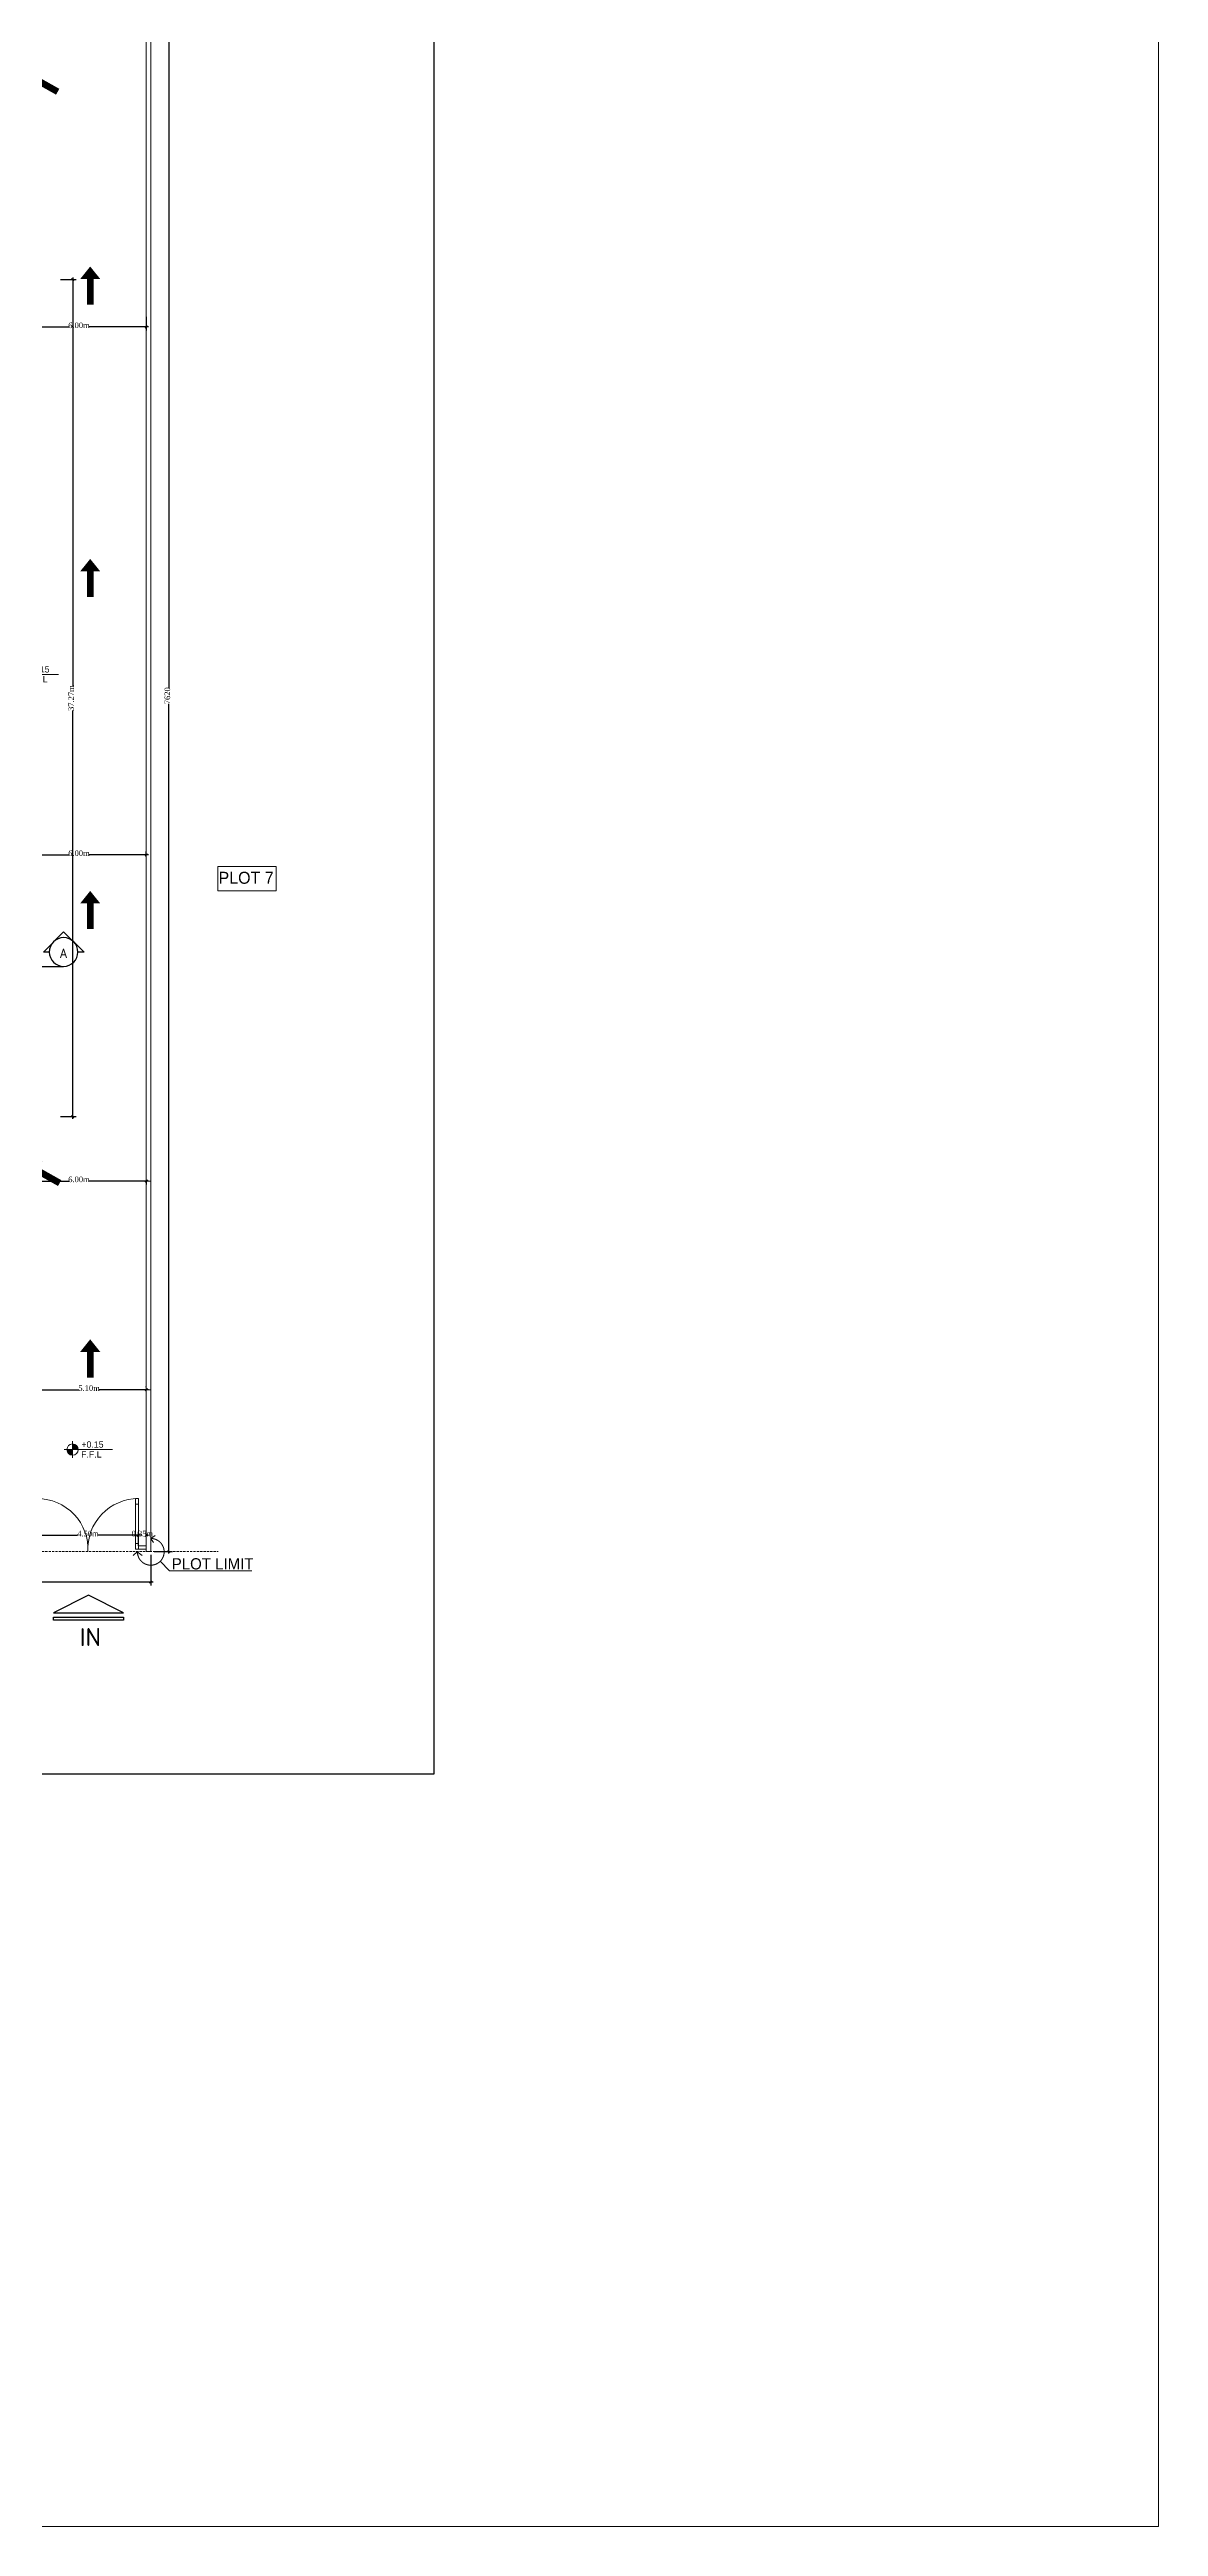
# Model space of a CAD drawing. Header units: millimetres. Extents: x -9083 to 924194, y -232449 to 321637.
# Drawn here: x 658074 to 707496, y 150635 to 260947 of the extents above; entities that cross this region are included whole.
import ezdxf
from ezdxf.enums import TextEntityAlignment as Align

# ---------------------------------------------------------------- set-up
doc = ezdxf.new("R2010")
doc.units = ezdxf.units.MM
doc.header["$LTSCALE"] = 400
doc.header["$MEASUREMENT"] = 0
doc.header["$PDMODE"] = 3
for name, pattern in [('( Hidden )', [0.375, 0.25, -0.125]), ('DASHDOT2', [0.5, 0.25, -0.125, 0, -0.125]), ('HIDDEN', [0.375, 0.25, -0.125])]:
    doc.linetypes.add(name, pattern=pattern)
doc.layers.get('0').update_dxf_attribs({"lineweight": 0, "true_color": 0xff1414})
doc.layers.get('Defpoints').update_dxf_attribs({"color": 8, "lineweight": 5})
for name, color, linetype in [('-Wall', 12, 'Continuous'), ('A-TEXT35', 6, 'Continuous'), ('REV. CLOUD', 2, 'Continuous'), ('win', 4, 'Continuous')]:
    doc.layers.add(name, color=color, linetype=linetype)
for name, color, linetype, lineweight in [('A-axis', 48, 'DASHDOT2', 9), ('A-DOOR', 2, 'Continuous', 9), ('AR-dim-in', 134, 'Continuous', 0), ('AR-Level', 120, 'Continuous', 13), ('AR-Parapet', 2, 'Continuous', 18), ('AR-PlotLimit', 30, 'HIDDEN', 0), ('AR-WALL', 1, 'Continuous', 30), ('DIM-OUT', 3, 'Continuous', 5), ('HATCH', 15, 'Continuous', 0)]:
    doc.layers.add(name, color=color, linetype=linetype, lineweight=lineweight)
doc.styles.add('arial', font='arial.ttf', dxfattribs={"width": 0.8, "height": 2.2})
doc.styles.add('ms-100', font='simplex.shx', dxfattribs={"width": 0.8})
doc.styles.add('ROMAN', font='times.ttf')
doc.styles.add('ROMANT', font='romant.shx')
doc.styles.get("Standard").update_dxf_attribs({"font": 'GOTHIC.TTF', "height": 220})
doc.styles.add('style2 f', font='isocpeur.ttf', dxfattribs={"height": 25})
doc.styles.add('XREF$0$STANDARD', font='verdana.ttf')
doc.dimstyles.new('ms-100', dxfattribs={"dimtxt": 0.4, "dimasz": 0.1, "dimexe": 0.1, "dimexo": 0.1, "dimgap": 0, "dimtad": 0, "dimdec": 0, "dimlfac": 100, "dimdsep": 46, "dimtxsty": 'ms-100', "dimblk": 'OPEN90', "dimcen": 0.15, "dimdle": 0.1, "dimse1": 1, "dimse2": 1, "dimclrd": 250, "dimclre": 250, "dimadec": 0, "dimazin": 0, "dimtfac": 1, "dimtdec": 0, "dimtix": 1, "dimtmove": 1, "dimatfit": 3, "dimldrblk": 'ARCHTICK', "dimfxl": 1, "dimtolj": 1, "dimtzin": 0, "dimlwd": -1, "dimlwe": -1, "dimarcsym": 0})
doc.dimstyles.new('SITE DIM', dxfattribs={"dimscale": 0, "dimtxt": 250, "dimasz": 100, "dimexe": 150, "dimexo": 150, "dimgap": 0, "dimtad": 0, "dimlfac": 0.001, "dimzin": 0, "dimdsep": 46, "dimtxsty": 'ROMAN', "dimblk": 'OBLIQUE', "dimcen": 150, "dimdle": 100, "dimclrd": 1, "dimclre": 1, "dimclrt": 3, "dimadec": 0, "dimazin": 0, "dimtfac": 100, "dimtix": 1, "dimtofl": 0, "dimtmove": 0, "dimatfit": 0, "dimldrblk": 'OBLIQUE', "dimfxl": 150, "dimtvp": 0.285714, "dimtolj": 1, "dimtzin": 0, "dimarcsym": 0})

# ---------------------------------------------------------------- blocks, each defined once
blk = doc.blocks.new('Level-p')
h = blk.add_hatch(color=251)
h.paths.add_polyline_path([(0, 0.0025), (0, 0), (0.0025, 0, 0.414214)])
h.paths.add_polyline_path([(0, 0), (-0.0025, 0, 0.414214), (0, -0.0025)])
for p, q in [((0.0178, 0), (-0.0037, 0)), ((0, -0.0037), (0, 0.0037))]:
    blk.add_line(p, q)
blk.add_circle((0, 0), 0.0025)
at = {"style": 'arial'}
for p in [(0.0028, 0.0006), (0.0028, -0.0025)]:
    blk.add_attdef('F.F.L+1.20', p, '', height=0.002, dxfattribs=at)
blk = doc.blocks.new('plot limits')
at = {"lineweight": 15}
for p, q in [((-20401.66, -13362.23), (-20401.24, -13361.81)), ((-20401.24, -13361.81), (-20397.58, -13361.81)), ((-20402.68, -13362.65), (-20402.86, -13362.49)), ((-20402.68, -13362.65), (-20402.47, -13362.49)), ((-20402.08, -13363.24), (-20401.96, -13363.07)), ((-20402.08, -13363.24), (-20401.89, -13363.38))]:
    blk.add_line(p, q, dxfattribs=at)
blk.add_arc((-20402.08, -13362.65), 0.595, 270, 180, dxfattribs=at)
blk = doc.blocks.new('_Oblique')
at = {"color": 0, "linetype": 'ByBlock', "lineweight": -2}
blk.add_line((-0.5, -0.5), (0.5, 0.5), dxfattribs=at)
blk = doc.blocks.new('*D206')
at = {"layer": 'Defpoints', "color": 0, "transparency": 16777216}
for p in [(657537, 194776), (657537, 194159), (662037, 194160)]:
    blk.add_point(p, dxfattribs=at)
at = {"layer": 'DIM-OUT', "color": 1, "lineweight": -2, "transparency": 16777216}
for p, q in [((657437, 194776), (659324, 194776)), ((657537, 194309), (657537, 194926)), ((662137, 194776), (660250, 194776)), ((662037, 194310), (662037, 194926))]:
    blk.add_line(p, q, dxfattribs=at)
at = {"layer": 'DIM-OUT', "color": 1, "lineweight": -2, "transparency": 16777216, "xscale": 100, "yscale": 100, "zscale": 100, "rotation": 180}
blk.add_blockref('_Oblique', (657537, 194776), dxfattribs=at)
at = {"layer": 'DIM-OUT', "color": 1, "lineweight": -2, "transparency": 16777216, "xscale": 100, "yscale": 100, "zscale": 100}
blk.add_blockref('_Oblique', (662037, 194776), dxfattribs=at)
at = {"layer": 'DIM-OUT', "color": 3, "transparency": 16777216, "insert": (659787, 194849), "char_height": 250, "attachment_point": 5, "style": 'ROMAN'}
blk.add_mtext('\\A1;4.50m', dxfattribs=at)
blk = doc.blocks.new('H')
at = {"layer": 'HATCH', "linetype": 'Continuous'}
blk.add_lwpolyline([(117450.75, -14760.58, 0, 0.9, 0), (117450.75, -14761.14, 0.9, 0.9, 0)], format="xyseb", dxfattribs=at)
at = {"layer": 'HATCH', "linetype": 'Continuous', "const_width": 0.3}
blk.add_lwpolyline([(117450.75, -14761.14), (117450.75, -14762.28)], dxfattribs=at)
blk = doc.blocks.new('Double-Glass 1 - 1830 x 2134mm-227683-G_F')
at = {"layer": 'A-DOOR', "lineweight": 18}
for p, q in [((-916, 917), (-916, 1019)), ((-916, 1019), (-864, 1019)), ((-916, 917), (-864, 917)), ((-864, 917), (-864, 1019)), ((864, 917), (864, 1019)), ((915, 1019), (864, 1019)), ((864, 917), (915, 917)), ((915, 917), (915, 1019)), ((-916, 204), (-864, 204)), ((-916, 103), (-916, 204)), ((-916, 103), (-864, 103)), ((-864, 103), (-864, 204)), ((915, 204), (864, 204)), ((864, 102), (864, 204)), ((915, 102), (864, 102)), ((915, 102), (915, 204))]:
    blk.add_line(p, q, dxfattribs=at)
at = {"layer": 'A-DOOR'}
for p, q in [((-916, 204), (-916, 917)), ((-864, 204), (-864, 917)), ((864, 204), (864, 917)), ((915, 204), (915, 917))]:
    blk.add_line(p, q, dxfattribs=at)
for centre, start, end in [((-915, 103), 357.011, 90.0333), ((915, 102), 89.9941, 182.969)]:
    blk.add_arc(centre, 916, start, end, dxfattribs=at)
blk = doc.blocks.new('*D210')
at = {"layer": 'Defpoints', "color": 0, "transparency": 16777216}
for p in [(662587, 270274), (662587, 194061), (663398, 194061)]:
    blk.add_point(p, dxfattribs=at)
at = {"layer": 'DIM-OUT', "color": 1, "lineweight": -2, "transparency": 16777216}
for p, q in [((662737, 270274), (663548, 270274)), ((663398, 270374), (663398, 232523)), ((663398, 193961), (663398, 231812)), ((662737, 194061), (663548, 194061))]:
    blk.add_line(p, q, dxfattribs=at)
at = {"layer": 'DIM-OUT', "color": 1, "lineweight": -2, "transparency": 16777216, "xscale": 100, "yscale": 100, "zscale": 100}
for p, rotation in [((663398, 270274), 90), ((663398, 194061), 270)]:
    blk.add_blockref('_Oblique', p, dxfattribs=dict(at, rotation=rotation))
at = {"layer": 'DIM-OUT', "color": 3, "transparency": 16777216, "insert": (663326, 232167), "char_height": 250, "attachment_point": 5, "rotation": 90, "style": 'ROMAN'}
blk.add_mtext('\\A1;7620', dxfattribs=at)
blk = doc.blocks.new('*D225')
at = {"layer": 'Defpoints', "color": 0, "transparency": 16777216}
for p in [(601587, 194061), (662587, 194061), (601587, 192696)]:
    blk.add_point(p, dxfattribs=at)
at = {"layer": 'DIM-OUT', "color": 1, "lineweight": -2, "transparency": 16777216}
for p, q in [((601587, 193911), (601587, 192546)), ((662587, 193911), (662587, 192546)), ((601487, 192696), (628537, 192696)), ((662687, 192696), (629637, 192696))]:
    blk.add_line(p, q, dxfattribs=at)
at = {"layer": 'DIM-OUT', "color": 1, "lineweight": -2, "transparency": 16777216, "xscale": 100, "yscale": 100, "zscale": 100, "rotation": 180}
blk.add_blockref('_Oblique', (601587, 192696), dxfattribs=at)
at = {"layer": 'DIM-OUT', "color": 1, "lineweight": -2, "transparency": 16777216, "xscale": 100, "yscale": 100, "zscale": 100}
blk.add_blockref('_Oblique', (662587, 192696), dxfattribs=at)
at = {"layer": 'DIM-OUT', "color": 3, "transparency": 16777216, "insert": (629087, 192769), "char_height": 250, "attachment_point": 5, "style": 'ROMAN'}
blk.add_mtext('\\A1;61.00m', dxfattribs=at)
blk = doc.blocks.new('*D226')
at = {"layer": 'Defpoints', "color": 0, "transparency": 16777216}
for p in [(662387, 201258), (662387, 201224), (657287, 199810)]:
    blk.add_point(p, dxfattribs=at)
at = {"layer": 'DIM-OUT', "color": 1, "lineweight": -2, "transparency": 16777216}
for p, q in [((657187, 201258), (659380, 201258)), ((657287, 199960), (657287, 201408)), ((662487, 201258), (660294, 201258)), ((662387, 201374), (662387, 201408))]:
    blk.add_line(p, q, dxfattribs=at)
at = {"layer": 'DIM-OUT', "color": 1, "lineweight": -2, "transparency": 16777216, "xscale": 100, "yscale": 100, "zscale": 100, "rotation": 180}
blk.add_blockref('_Oblique', (657287, 201258), dxfattribs=at)
at = {"layer": 'DIM-OUT', "color": 1, "lineweight": -2, "transparency": 16777216, "xscale": 100, "yscale": 100, "zscale": 100}
blk.add_blockref('_Oblique', (662387, 201258), dxfattribs=at)
at = {"layer": 'DIM-OUT', "color": 3, "transparency": 16777216, "insert": (659837, 201331), "char_height": 250, "attachment_point": 5, "style": 'ROMAN'}
blk.add_mtext('\\A1;5.10m', dxfattribs=at)
blk = doc.blocks.new('_Open90')
at = {"color": 0, "linetype": 'ByBlock', "lineweight": -2}
for p, q in [((0, 0), (-1, 0)), ((-0.5, 0.5), (0, 0)), ((0, 0), (-0.5, -0.5))]:
    blk.add_line(p, q, dxfattribs=at)
blk = doc.blocks.new('*D227')
at = {"layer": 'AR-dim-in', "color": 250, "transparency": 16777216}
for p, q in [((662387, 201258), (662486, 201258)), ((662587, 201258), (662488, 201258))]:
    blk.add_line(p, q, dxfattribs=at)
at = {"layer": 'Defpoints', "color": 0, "linetype": 'Continuous', "transparency": 16777216}
for p in [(662387, 201224), (662587, 201290), (662587, 201258)]:
    blk.add_point(p, dxfattribs=at)
at = {"layer": 'AR-dim-in', "color": 250, "linetype": 'Continuous', "transparency": 16777216, "xscale": 0.1, "yscale": 0.1, "zscale": 0.1, "rotation": 180}
blk.add_blockref('_Open90', (662387, 201258), dxfattribs=at)
at = {"layer": 'AR-dim-in', "color": 250, "linetype": 'Continuous', "transparency": 16777216, "xscale": 0.1, "yscale": 0.1, "zscale": 0.1}
blk.add_blockref('_Open90', (662587, 201258), dxfattribs=at)
at = {"layer": 'AR-dim-in', "color": 0, "linetype": 'Continuous', "transparency": 16777216, "insert": (662487, 201258), "char_height": 0.4, "attachment_point": 5, "style": 'ms-100'}
blk.add_mtext('\\A1;20000', dxfattribs=at)
blk = doc.blocks.new('_ArchTick')
at = {"color": 0, "linetype": 'ByBlock', "const_width": 0.15}
blk.add_lwpolyline([(-0.5, -0.5), (0.5, 0.5)], dxfattribs=at)
blk = doc.blocks.new('*D190')
at = {"layer": 'Defpoints', "color": 0, "transparency": 16777216}
for p in [(656387, 213425), (662387, 210691), (662387, 210554)]:
    blk.add_point(p, dxfattribs=at)
at = {"layer": 'DIM-OUT', "color": 1, "lineweight": -2, "transparency": 16777216}
for p, q in [((656387, 213275), (656387, 210404)), ((656287, 210554), (658929, 210554)), ((662487, 210554), (659845, 210554)), ((662387, 210541), (662387, 210404))]:
    blk.add_line(p, q, dxfattribs=at)
at = {"layer": 'DIM-OUT', "color": 1, "lineweight": -2, "transparency": 16777216, "xscale": 100, "yscale": 100, "zscale": 100, "rotation": 180}
blk.add_blockref('_Oblique', (656387, 210554), dxfattribs=at)
at = {"layer": 'DIM-OUT', "color": 1, "lineweight": -2, "transparency": 16777216, "xscale": 100, "yscale": 100, "zscale": 100}
blk.add_blockref('_Oblique', (662387, 210554), dxfattribs=at)
at = {"layer": 'DIM-OUT', "color": 3, "transparency": 16777216, "insert": (659387, 210627), "char_height": 250, "attachment_point": 5, "style": 'ROMAN'}
blk.add_mtext('\\A1;6.00m', dxfattribs=at)
blk = doc.blocks.new('24')
at = {"layer": 'win', "ltscale": 20}
blk.add_line((117126.66, -14946.28), (117124.24, -14946.28), dxfattribs=at)
blk.add_lwpolyline([(117124.88, -14945.64), (117125.14, -14945.64), (117124.24, -14944.74), (117123.33, -14945.64), (117123.6, -14945.64)], dxfattribs=at)
blk.add_circle((117124.24, -14945.64), 0.639, dxfattribs=at)
blk = doc.blocks.new('*D191')
at = {"layer": 'AR-dim-in', "color": 250, "transparency": 16777216}
for p, q in [((662387, 210554), (662486, 210554)), ((662587, 210554), (662488, 210554))]:
    blk.add_line(p, q, dxfattribs=at)
at = {"layer": 'Defpoints', "color": 0, "linetype": 'Continuous', "transparency": 16777216}
for p in [(662387, 210691), (662587, 210554), (662587, 210541)]:
    blk.add_point(p, dxfattribs=at)
at = {"layer": 'AR-dim-in', "color": 250, "linetype": 'Continuous', "transparency": 16777216, "xscale": 0.1, "yscale": 0.1, "zscale": 0.1, "rotation": 180}
blk.add_blockref('_Open90', (662387, 210554), dxfattribs=at)
at = {"layer": 'AR-dim-in', "color": 250, "linetype": 'Continuous', "transparency": 16777216, "xscale": 0.1, "yscale": 0.1, "zscale": 0.1}
blk.add_blockref('_Open90', (662587, 210554), dxfattribs=at)
at = {"layer": 'AR-dim-in', "color": 0, "linetype": 'Continuous', "transparency": 16777216, "insert": (662487, 210554), "char_height": 0.4, "attachment_point": 5, "style": 'ms-100'}
blk.add_mtext('\\A1;20000', dxfattribs=at)
blk = doc.blocks.new('*D194')
at = {"layer": 'Defpoints', "color": 0, "transparency": 16777216}
for p in [(658421, 250698), (658421, 213425), (659111, 213425)]:
    blk.add_point(p, dxfattribs=at)
at = {"layer": 'DIM-OUT', "color": 1, "lineweight": -2, "transparency": 16777216}
for p, q in [((658571, 250698), (659261, 250698)), ((659111, 250798), (659111, 232612)), ((659111, 213325), (659111, 231511)), ((658571, 213425), (659261, 213425))]:
    blk.add_line(p, q, dxfattribs=at)
at = {"layer": 'DIM-OUT', "color": 1, "lineweight": -2, "transparency": 16777216, "xscale": 100, "yscale": 100, "zscale": 100}
for p, rotation in [((659111, 250698), 90), ((659111, 213425), 270)]:
    blk.add_blockref('_Oblique', p, dxfattribs=dict(at, rotation=rotation))
at = {"layer": 'DIM-OUT', "color": 3, "transparency": 16777216, "insert": (659038, 232061), "char_height": 250, "attachment_point": 5, "rotation": 90, "style": 'ROMAN'}
blk.add_mtext('\\A1;37.27m', dxfattribs=at)
blk = doc.blocks.new('*D196')
at = {"layer": 'Defpoints', "color": 0, "transparency": 16777216}
for p in [(656387, 249186), (662387, 249186), (662387, 248590)]:
    blk.add_point(p, dxfattribs=at)
at = {"layer": 'DIM-OUT', "color": 1, "lineweight": -2, "transparency": 16777216}
for p, q in [((656287, 248590), (658929, 248590)), ((656387, 249036), (656387, 248440)), ((662487, 248590), (659845, 248590)), ((662387, 249036), (662387, 248440))]:
    blk.add_line(p, q, dxfattribs=at)
at = {"layer": 'DIM-OUT', "color": 1, "lineweight": -2, "transparency": 16777216, "xscale": 100, "yscale": 100, "zscale": 100, "rotation": 180}
blk.add_blockref('_Oblique', (656387, 248590), dxfattribs=at)
at = {"layer": 'DIM-OUT', "color": 1, "lineweight": -2, "transparency": 16777216, "xscale": 100, "yscale": 100, "zscale": 100}
blk.add_blockref('_Oblique', (662387, 248590), dxfattribs=at)
at = {"layer": 'DIM-OUT', "color": 3, "transparency": 16777216, "insert": (659387, 248663), "char_height": 250, "attachment_point": 5, "style": 'ROMAN'}
blk.add_mtext('\\A1;6.00m', dxfattribs=at)
blk = doc.blocks.new('*D198')
at = {"layer": 'Defpoints', "color": 0, "transparency": 16777216}
for p in [(662387, 225080), (656387, 224947), (662387, 224947)]:
    blk.add_point(p, dxfattribs=at)
at = {"layer": 'DIM-OUT', "color": 1, "lineweight": -2, "transparency": 16777216}
for p, q in [((656287, 225080), (658929, 225080)), ((656387, 225097), (656387, 225230)), ((662487, 225080), (659845, 225080)), ((662387, 225097), (662387, 225230))]:
    blk.add_line(p, q, dxfattribs=at)
at = {"layer": 'DIM-OUT', "color": 1, "lineweight": -2, "transparency": 16777216, "xscale": 100, "yscale": 100, "zscale": 100, "rotation": 180}
blk.add_blockref('_Oblique', (656387, 225080), dxfattribs=at)
at = {"layer": 'DIM-OUT', "color": 1, "lineweight": -2, "transparency": 16777216, "xscale": 100, "yscale": 100, "zscale": 100}
blk.add_blockref('_Oblique', (662387, 225080), dxfattribs=at)
at = {"layer": 'DIM-OUT', "color": 3, "transparency": 16777216, "insert": (659387, 225153), "char_height": 250, "attachment_point": 5, "style": 'ROMAN'}
blk.add_mtext('\\A1;6.00m', dxfattribs=at)
blk = doc.blocks.new('*D223')
at = {"layer": 'Defpoints', "color": 0, "transparency": 16777216}
for p in [(662037, 194693), (662387, 194776), (662387, 194693)]:
    blk.add_point(p, dxfattribs=at)
at = {"layer": 'DIM-OUT', "color": 1, "lineweight": -2, "transparency": 16777216}
for p, q in [((662037, 194776), (661937, 194776)), ((662037, 194843), (662037, 194926)), ((662387, 194843), (662387, 194926)), ((662387, 194776), (662487, 194776))]:
    blk.add_line(p, q, dxfattribs=at)
at = {"layer": 'DIM-OUT', "color": 1, "lineweight": -2, "transparency": 16777216, "xscale": 100, "yscale": 100, "zscale": 100}
blk.add_blockref('_Oblique', (662037, 194776), dxfattribs=at)
at = {"layer": 'DIM-OUT', "color": 1, "lineweight": -2, "transparency": 16777216, "xscale": 100, "yscale": 100, "zscale": 100, "rotation": 180}
blk.add_blockref('_Oblique', (662387, 194776), dxfattribs=at)
at = {"layer": 'DIM-OUT', "color": 3, "transparency": 16777216, "insert": (662212, 194849), "char_height": 250, "attachment_point": 5, "style": 'ROMAN'}
blk.add_mtext('\\A1;0.35m', dxfattribs=at)

msp = doc.modelspace()

# ---------------------------------------------------------------- linework, layer by layer
at = {"layer": '-Wall', "ltscale": 0.02}
msp.add_lwpolyline([(675218.28376, 276754.70342), (564302.39933, 276754.70342), (564302.39933, 184157.19153), (675218.28376, 184157.19153)], close=True, dxfattribs=at)
at = {"color": 2}
msp.add_lwpolyline([(537021.82976, 321636.5501), (707496.37661, 321636.5501), (707496.37661, 150635.2698), (537021.82976, 150635.2698)], close=True, dxfattribs=at)
at = {"layer": 'AR-Parapet', "linetype": '( Hidden )'}
msp.add_line((601786.86479, 194060.51735), (665592.13106, 194060.54681), dxfattribs=at)
at = {"layer": 'AR-Parapet', "linetype": 'Continuous'}
for points in [[(662386.8647, 194060.51725), (662586.8647, 194060.51725), (662586.8647, 270260.51725), (662186.8647, 270260.51725)], [(662386.8647, 194060.51725), (662386.8647, 194060.51725), (662386.8647, 270060.51725), (662186.8647, 270060.51725)]]:
    msp.add_lwpolyline(points, dxfattribs=at)
msp.add_lwpolyline([(662386.8647, 194309.59595), (662036.8647, 194309.59595), (662036.8647, 194159.80234), (662386.8647, 194159.80234)], close=True, dxfattribs=at)
at = {"layer": 'AR-PlotLimit', "linetype": 'ByBlock', "lineweight": 15}
msp.add_lwpolyline([(665579.88361, 224564.07891), (668174.76764, 224564.07891), (668174.76764, 223485.98604), (665579.88361, 223485.98604)], close=True, dxfattribs=at)
at = {"layer": 'REV. CLOUD', "linetype": 'Continuous'}
for points in [[(658247.03473, 191323.53269), (661376.01677, 191323.53269), (659811.52575, 192117.06254), (659811.52575, 192117.06254)], [(658247.64255, 191129.42184), (661376.26132, 191129.42184), (661376.26132, 190998.74685), (658247.64255, 190998.74685)]]:
    msp.add_lwpolyline(points, close=True, dxfattribs=at)

# ---------------------------------------------------------------- block references
at = {"linetype": 'Continuous', "xscale": 1000.000000014552, "yscale": 1000.000000014552, "zscale": 1000.000000014552, "rotation": 60.6595426900519}
for p in [(-69760832.60768, -94892022.1928), (-69760745.15779, -94940624.84473)]:
    msp.add_blockref('H', p, dxfattribs=at)
at = {"linetype": 'Continuous', "xscale": 1000.000000014552, "yscale": 1000.000000014552, "zscale": 1000.000000014552}
for p in [(-116790862.05345, 15011864.27244), (-116790862.05345, 14998841.98596), (-116790862.05345, 14984055.28513), (-116790862.05345, 14964083.32318)]:
    msp.add_blockref('H', p, dxfattribs=at)
at = {"layer": 'A-DOOR', "xscale": -2.458463724391962, "yscale": 2.458463724391962, "zscale": 2.458463724391962}
msp.add_blockref('Double-Glass 1 - 1830 x 2134mm-227683-G_F', (659786.05936, 193907.11837), dxfattribs=at)
at = {"layer": 'AR-Level'}
ref = msp.add_blockref('Level-p', (656691.94582, 233119.01884), dxfattribs=dict(at, xscale=100000.0000014552, yscale=100000.0000014552, zscale=100000.0000014552))
ref.add_attrib('F.F.L+1.20', '+0.15', (657089.37572, 233203.3207), dxfattribs={"layer": '0', "height": 279.069767, "style": 'arial'})
ref.add_attrib('F.F.L+1.20', 'F.F.L', (657076.56673, 232765.31379), dxfattribs={"layer": '0', "height": 279.069767, "style": 'arial'})
ref = msp.add_blockref('Level-p', (659099.2693, 198595.82419), dxfattribs=dict(at, xscale=100000.0000014552, yscale=100000.0000014552, zscale=100000.0000014552))
ref.add_attrib('F.F.L+1.20', '+0.15', (659496.69919, 198680.12605), dxfattribs={"layer": '0', "height": 279.069767, "style": 'arial'})
ref.add_attrib('F.F.L+1.20', 'F.F.L', (659483.89021, 198242.11914), dxfattribs={"layer": '0', "height": 279.069767, "style": 'arial'})
at = {"layer": 'AR-PlotLimit', "lineweight": 15, "xscale": -1000.000000014552, "yscale": 1000.000000014552, "zscale": 1000.000000014552, "rotation": 180}
msp.add_blockref('plot limits', (21064667.79042, -13168608.78227), dxfattribs=at)
at = {"layer": 'AR-WALL', "linetype": 'Continuous'}
for p, xscale, yscale, zscale in [((117782942.98782, 15166394.68524), -1000, 1000, 1000), ((117782942.98952, 15166394.68365), -1000.000000014552, 1000.000000014552, 1000.000000014552)]:
    msp.add_blockref('24', p, dxfattribs=dict(at, xscale=xscale, yscale=yscale, zscale=zscale))

# ---------------------------------------------------------------- texts
at = {"layer": 'A-axis', "color": 111, "linetype": 'Continuous', "style": 'ROMANT'}
for p in [(658694.37277, 220689.40662), (658694.37277, 220689.40481)]:
    msp.add_text('A', height=400, dxfattribs=at).set_placement(p, align=Align.MIDDLE_CENTER)
at = {"layer": 'A-TEXT35', "linetype": 'Continuous', "ltscale": 15, "style": 'style2 f'}
msp.add_text('IN', height=800, dxfattribs=at).set_placement((659420.46177, 189844.48584))
at = {"layer": 'AR-PlotLimit', "linetype": 'ByBlock', "lineweight": 15, "insert": (666834.38674, 224055.94745), "char_height": 532.7411016, "width": 5102.6106132, "attachment_point": 5}
msp.add_mtext('{\\fSuperFrench|b0|i0|c2|p2;PLOT 7}', dxfattribs=at)
at = {"layer": 'AR-PlotLimit', "lineweight": 15, "insert": (665342.43631, 193503.87255), "char_height": 500, "width": 4789.0153379, "attachment_point": 5, "style": 'XREF$0$STANDARD'}
msp.add_mtext('{\\fStylus BT|b0|i0|c0|p34;PLOT LIMIT}', dxfattribs=at)

# ---------------------------------------------------------------- dimensions: what is measured, and where the dimension line sits
at = {"layer": 'AR-dim-in', "linetype": 'Continuous'}
for base, p1, p2, picture, middle in [((662586.8647, 210553.84636), (662386.8647, 210691.15395), (662586.8647, 210540.75162), '*D191', (662486.8647, 210553.84636)), ((662586.8647, 201258.22458), (662386.8647, 201224.14328), (662586.8647, 201289.76052), '*D227', (662486.8647, 201258.22458))]:
    dim = msp.add_linear_dim(base=base, p1=p1, p2=p2, dimstyle='ms-100', override={"dimfxl": 0.08, "dimfxlon": 1, "dimarcsym": 1}, dxfattribs=at)
    dim.commit()
    dim.dimension.update_dxf_attribs({"geometry": picture, "text_midpoint": middle})
at = {"layer": 'DIM-OUT'}
dim = msp.add_linear_dim(base=(663398.4173, 194060.51725), p1=(662586.8647, 270274.14697), p2=(662586.8647, 194060.51725), angle=90, text='7620', dimstyle='SITE DIM', override={"dimscale": 1, "dimpost": 'm'}, dxfattribs=at)
dim.commit()
dim.dimension.update_dxf_attribs({"geometry": '*D210', "text_midpoint": (663325.54677, 232167.33211)})
dim = msp.add_linear_dim(base=(659110.99264, 213424.94962), p1=(658421.29061, 250697.51725), p2=(658421.29061, 213424.94962), angle=90, dimstyle='SITE DIM', override={"dimscale": 1, "dimpost": 'm'}, dxfattribs=at)
dim.commit()
dim.dimension.update_dxf_attribs({"geometry": '*D194', "text_midpoint": (659038.12211, 232061.23344)})
for base, p1, p2, picture, middle in [((662386.8647, 248589.75545), (656386.8647, 249185.82036), (662386.8647, 249185.82036), '*D196', (659386.8647, 248662.62599)), ((662386.8647, 225079.79785), (656386.8647, 224946.8425), (662386.8647, 224946.8425), '*D198', (659386.8647, 225152.66838)), ((662386.8647, 210553.84636), (656386.8647, 213425.42492), (662386.8647, 210691.15395), '*D190', (659386.8647, 210626.7169)), ((662386.8647, 201258.22458), (657286.8647, 199810.32672), (662386.8647, 201224.14328), '*D226', (659836.8647, 201331.09511)), ((657536.8647, 194775.90905), (662036.8647, 194159.80234), (657536.8647, 194158.81896), '*D206', (659786.8647, 194848.77958)), ((662386.8647, 194775.90905), (662036.8647, 194693.10139), (662386.8647, 194693.10139), '*D223', (662211.8647, 194848.77958))]:
    dim = msp.add_linear_dim(base=base, p1=p1, p2=p2, dimstyle='SITE DIM', override={"dimscale": 1, "dimpost": 'm'}, dxfattribs=at)
    dim.commit()
    dim.dimension.update_dxf_attribs({"geometry": picture, "text_midpoint": middle})
dim = msp.add_linear_dim(base=(601586.8647, 192695.7945), p1=(662586.8647, 194060.51725), p2=(601586.8647, 194060.51725), dimstyle='SITE DIM', override={"dimscale": 1, "dimpost": 'm'}, dxfattribs=at)
dim.commit()
dim.dimension.update_dxf_attribs({"geometry": '*D225', "text_midpoint": (629086.8647, 192695.7945), "dimtype": 128})

doc.saveas('drawing.dxf')
